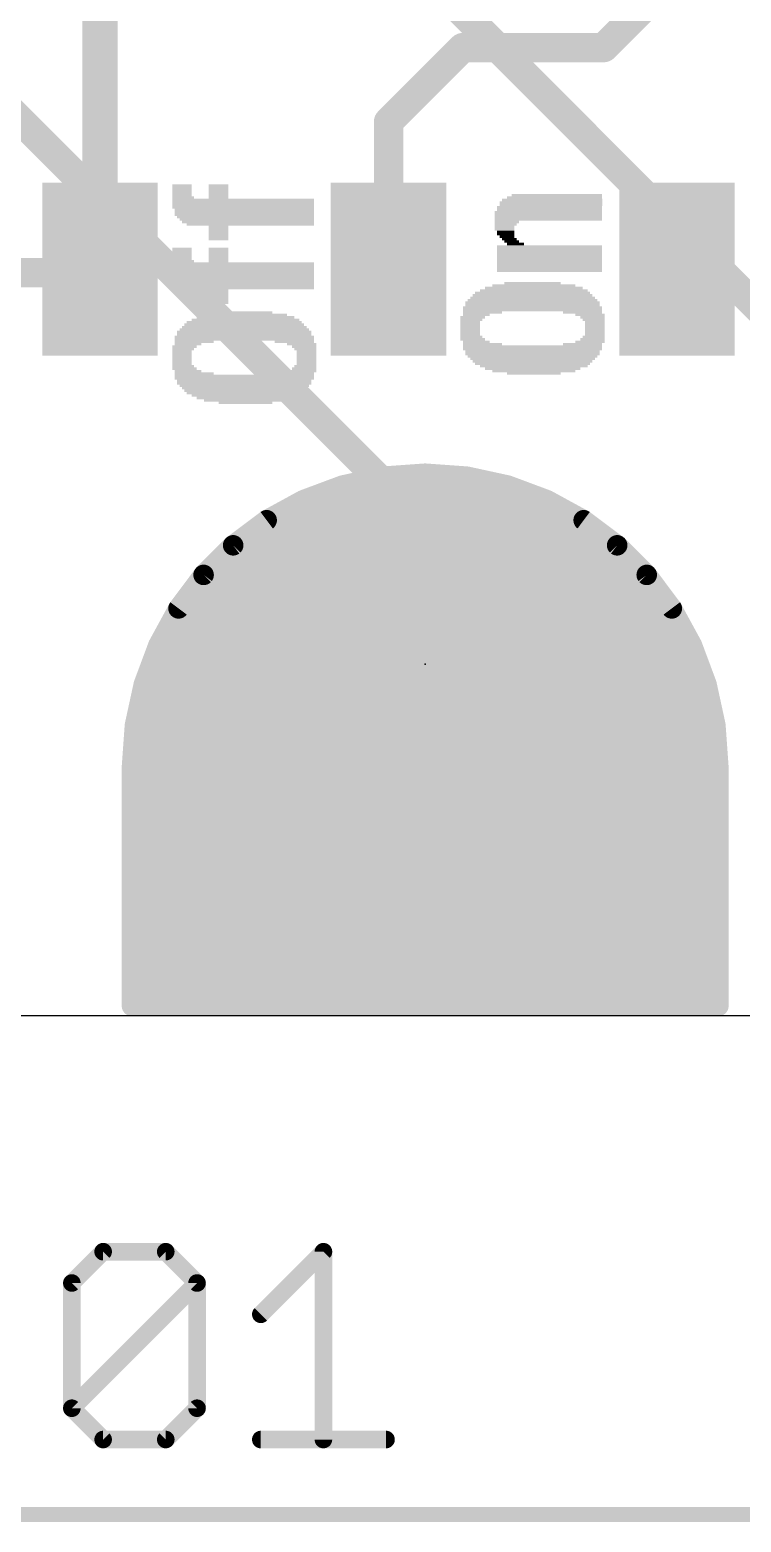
# Model space of a CAD drawing. Extents: x -30.9 to 32.9, y -36.3 to 40.7.
# Drawn here: x -0.19 to 5.98, y -34.35 to -21.43 of the extents above; entities that cross this region are included whole.
import ezdxf

# ---------------------------------------------------------------- set-up
doc = ezdxf.new("R2010")
doc.units = 0
for name, color, linetype in [('1', 12, 'CONTINUOUS'), ('16', 5, 'CONTINUOUS'), ('17', 110, 'CONTINUOUS'), ('20', 53, 'CONTINUOUS'), ('200', 132, 'CONTINUOUS'), ('23', 40, 'CONTINUOUS'), ('47', 253, 'CONTINUOUS')]:
    doc.layers.add(name, color=color, linetype=linetype)

# ---------------------------------------------------------------- blocks, each defined once
blk = doc.blocks.new('RECT')
blk.add_solid([(-0.5, -0.5), (0.5, -0.5), (-0.5, 0.5), (0.5, 0.5)])
blk = doc.blocks.new('ROUNDP')
at = {"const_width": 0.5}
blk.add_lwpolyline([(0, -0.25, 1), (0, 0.25, 1), (0, -0.25)], format="xyb", dxfattribs=at)

msp = doc.modelspace()

# ---------------------------------------------------------------- linework, layer by layer
at = {"layer": '1'}
for points, const_width in [([(5.6669, -20.701), (4.7859, -21.582)], 0.254), ([(0.421, -23.501), (0.421, -21.249)], 0.3048), ([(3.564, -21.582), (2.921, -22.225)], 0.254), ([(4.7859, -21.582), (3.564, -21.582)], 0.254), ([(2.921, -22.225), (2.921, -23.501)], 0.254), ([(0.3915, -23.5305), (0.421, -23.501)], 0.254), ([(-2.427, -23.5305), (0.3915, -23.5305)], 0.254), ([(3.2385, -25.273), (2.877, -25.2989)], 0.1778), ([(3.6, -25.2989), (3.2385, -25.273)], 0.1778), ([(2.5229, -25.3759), (2.1833, -25.5025)], 0.1778), ([(2.3902, -25.4254), (4.0869, -25.4254)], 0.1778), ([(2.877, -25.2989), (2.5229, -25.3759)], 0.1778), ([(3.9541, -25.3759), (3.6, -25.2989)], 0.1778), ([(4.2937, -25.5025), (3.9541, -25.3759)], 0.1778), ([(2.1833, -25.5025), (1.8653, -25.6762)], 0.1778), ([(4.6117, -25.6762), (4.2937, -25.5025)], 0.1778), ([(1.8653, -25.6762), (1.5752, -25.8934)], 0.1778), ([(1.999, -25.6032), (4.478, -25.6032)], 0.1778), ([(4.9018, -25.8934), (4.6117, -25.6762)], 0.1778), ([(1.7253, -25.781), (4.7517, -25.781)], 0.1778), ([(1.5752, -25.8934), (1.3189, -26.1497)], 0.1778), ([(5.1581, -26.1497), (4.9018, -25.8934)], 0.1778), ([(1.5098, -25.9588), (4.9672, -25.9588)], 0.1778), ([(1.3189, -26.1497), (1.1017, -26.4398)], 0.1778), ([(1.3319, -26.1366), (5.1451, -26.1366)], 0.1778), ([(5.3753, -26.4398), (5.1581, -26.1497)], 0.1778), ([(1.1956, -26.3144), (5.2814, -26.3144)], 0.1778), ([(1.1017, -26.4398), (0.928, -26.7578)], 0.1778), ([(5.549, -26.7578), (5.3753, -26.4398)], 0.1778), ([(1.0731, -26.4922), (5.4039, -26.4922)], 0.1778), ([(0.976, -26.67), (5.501, -26.67)], 0.1778), ([(0.928, -26.7578), (0.8014, -27.0974)], 0.1778), ([(5.6756, -27.0974), (5.549, -26.7578)], 0.1778), ([(0.8945, -26.8478), (5.5825, -26.8478)], 0.1778), ([(0.8014, -27.0974), (0.7244, -27.4515)], 0.1778), ([(0.8282, -27.0256), (5.6488, -27.0256)], 0.1778), ([(5.7526, -27.4515), (5.6756, -27.0974)], 0.1778), ([(0.7783, -27.2034), (5.6987, -27.2034)], 0.1778), ([(0.7244, -27.4515), (0.6985, -27.813)], 0.1778), ([(0.7397, -27.3812), (5.7374, -27.3812)], 0.1778), ([(5.7785, -27.813), (5.7526, -27.4515)], 0.1778), ([(0.7167, -27.559), (5.7603, -27.559)], 0.1778), ([(0.704, -27.7368), (5.7731, -27.7368)], 0.1778), ([(0.6985, -27.813), (0.6985, -29.883)], 0.1778), ([(5.7785, -29.883), (5.7785, -27.813)], 0.1778), ([(0.6985, -27.9146), (5.7785, -27.9146)], 0.1778), ([(0.6985, -28.0924), (5.7785, -28.0924)], 0.1778), ([(0.6985, -28.2702), (5.7785, -28.2702)], 0.1778), ([(0.6985, -28.448), (5.7785, -28.448)], 0.1778), ([(0.6985, -28.6258), (5.7785, -28.6258)], 0.1778), ([(0.6985, -28.8036), (5.7785, -28.8036)], 0.1778), ([(0.6985, -28.9814), (5.7785, -28.9814)], 0.1778), ([(0.6985, -29.1592), (5.7785, -29.1592)], 0.1778), ([(0.6985, -29.337), (5.7785, -29.337)], 0.1778), ([(0.6985, -29.5148), (5.7785, -29.5148)], 0.1778), ([(0.6985, -29.6926), (5.7785, -29.6926)], 0.1778), ([(0.6985, -29.8704), (5.7785, -29.8704)], 0.1778), ([(0.6985, -29.883), (5.7785, -29.883)], 0.1778)]:
    msp.add_lwpolyline(points, dxfattribs=dict(at, const_width=const_width))
for points, const_width in [([(3.564, -21.5185, 1), (3.564, -21.6455)], 0.127), ([(3.6089, -21.6269, 1), (3.5191, -21.5371)], 0.127), ([(4.7859, -21.6455, 1), (4.7859, -21.5185)], 0.127), ([(4.741, -21.5371, 1), (4.8308, -21.6269)], 0.127), ([(2.9845, -22.225, 1), (2.8575, -22.225)], 0.127), ([(2.8761, -22.1801, 1), (2.9659, -22.2699)], 0.127), ([(0.4659, -23.5459, 1), (0.3761, -23.4561)], 0.127), ([(0.3466, -23.4856, 1), (0.4364, -23.5754)], 0.127), ([(0.3448, -23.501, 1), (0.4972, -23.501)], 0.1524), ([(0.3915, -23.594, 1), (0.3915, -23.467)], 0.127), ([(2.8575, -23.501, 1), (2.9845, -23.501)], 0.127), ([(3.2417, -25.2287, 1), (3.2353, -25.3173)], 0.0889), ([(3.2417, -25.3173, 1), (3.2353, -25.2287)], 0.0889), ([(2.3902, -25.3809, 1), (2.3902, -25.4699)], 0.0889), ([(2.5135, -25.3325, 1), (2.5323, -25.4193)], 0.0889), ([(2.5384, -25.4175, 1), (2.5074, -25.3342)], 0.0889), ([(2.8738, -25.2545, 1), (2.8802, -25.3432)], 0.0889), ([(2.8865, -25.3423, 1), (2.8676, -25.2554)], 0.0889), ([(3.6094, -25.2554, 1), (3.5905, -25.3423)], 0.0889), ([(3.5968, -25.3432, 1), (3.6032, -25.2545)], 0.0889), ([(3.9696, -25.3342, 1), (3.9386, -25.4175)], 0.0889), ([(3.9447, -25.4193, 1), (3.9635, -25.3325)], 0.0889), ([(4.0869, -25.4699, 1), (4.0869, -25.3809)], 0.0889), ([(2.1678, -25.4609, 1), (2.1989, -25.5442)], 0.0889), ([(2.2046, -25.5415, 1), (2.162, -25.4635)], 0.0889), ([(4.315, -25.4635, 1), (4.2724, -25.5415)], 0.0889), ([(4.2781, -25.5442, 1), (4.3092, -25.4609)], 0.0889), ([(1.844, -25.6372, 1), (1.8866, -25.7152)], 0.0889), ([(1.8919, -25.7118, 1), (1.8386, -25.6406)], 0.0889), ([(1.999, -25.5587, 1), (1.999, -25.6477)], 0.0889), ([(4.478, -25.6477, 1), (4.478, -25.5587)], 0.0889), ([(4.6384, -25.6406, 1), (4.5851, -25.7118)], 0.0889), ([(4.5904, -25.7152, 1), (4.633, -25.6372)], 0.0889), ([(1.7253, -25.7366, 1), (1.7253, -25.8255)], 0.0889), ([(4.7517, -25.8255, 1), (4.7517, -25.7366)], 0.0889), ([(1.5485, -25.8578, 1), (1.6018, -25.929)], 0.0889), ([(1.6066, -25.9248, 1), (1.5437, -25.862)], 0.0889), ([(4.9333, -25.862, 1), (4.8704, -25.9248)], 0.0889), ([(4.8752, -25.929, 1), (4.9285, -25.8578)], 0.0889), ([(1.5098, -25.9143, 1), (1.5098, -26.0033)], 0.0889), ([(4.9672, -26.0033, 1), (4.9672, -25.9143)], 0.0889), ([(1.2875, -26.1182, 1), (1.3503, -26.1811)], 0.0889), ([(1.3545, -26.1763, 1), (1.2833, -26.123)], 0.0889), ([(1.3319, -26.0922, 1), (1.3319, -26.1811)], 0.0889), ([(5.1937, -26.123, 1), (5.1225, -26.1763)], 0.0889), ([(5.1267, -26.1811, 1), (5.1895, -26.1182)], 0.0889), ([(5.1451, -26.1811, 1), (5.1451, -26.0922)], 0.0889), ([(1.1956, -26.27, 1), (1.1956, -26.3589)], 0.0889), ([(5.2814, -26.3589, 1), (5.2814, -26.27)], 0.0889), ([(1.0661, -26.4131, 1), (1.1373, -26.4664)], 0.0889), ([(1.1407, -26.4611, 1), (1.0627, -26.4185)], 0.0889), ([(5.4143, -26.4185, 1), (5.3363, -26.4611)], 0.0889), ([(5.3397, -26.4664, 1), (5.4109, -26.4131)], 0.0889), ([(1.0731, -26.4477, 1), (1.0731, -26.5367)], 0.0889), ([(5.4039, -26.5367, 1), (5.4039, -26.4477)], 0.0889), ([(0.976, -26.6256, 1), (0.976, -26.7145)], 0.0889), ([(5.501, -26.7145, 1), (5.501, -26.6256)], 0.0889), ([(0.889, -26.7365, 1), (0.967, -26.7791)], 0.0889), ([(0.9697, -26.7734, 1), (0.8864, -26.7423)], 0.0889), ([(5.5906, -26.7423, 1), (5.5073, -26.7734)], 0.0889), ([(5.51, -26.7791, 1), (5.588, -26.7365)], 0.0889), ([(0.8945, -26.8034, 1), (0.8945, -26.8923)], 0.0889), ([(5.5825, -26.8923, 1), (5.5825, -26.8034)], 0.0889), ([(0.8448, -27.1068, 1), (0.758, -27.088)], 0.0889), ([(0.8282, -26.9811, 1), (0.8282, -27.0701)], 0.0889), ([(5.719, -27.088, 1), (5.6322, -27.1068)], 0.0889), ([(5.6488, -27.0701, 1), (5.6488, -26.9811)], 0.0889), ([(0.7783, -27.159, 1), (0.7783, -27.2479)], 0.0889), ([(0.7597, -27.0819, 1), (0.843, -27.1129)], 0.0889), ([(5.634, -27.1129, 1), (5.7173, -27.0819)], 0.0889), ([(5.6987, -27.2479, 1), (5.6987, -27.159)], 0.0889), ([(0.6809, -27.4421, 1), (0.7678, -27.461)], 0.0889), ([(0.7687, -27.4547, 1), (0.68, -27.4483)], 0.0889), ([(0.7397, -27.3367, 1), (0.7397, -27.4257)], 0.0889), ([(5.797, -27.4483, 1), (5.7083, -27.4547)], 0.0889), ([(5.7092, -27.461, 1), (5.7961, -27.4421)], 0.0889), ([(5.7374, -27.4257, 1), (5.7374, -27.3367)], 0.0889), ([(0.7167, -27.5145, 1), (0.7167, -27.6035)], 0.0889), ([(5.7603, -27.6035, 1), (5.7603, -27.5145)], 0.0889), ([(0.704, -27.6924, 1), (0.704, -27.7813)], 0.0889), ([(5.7731, -27.7813, 1), (5.7731, -27.6924)], 0.0889), ([(0.6542, -27.8098, 1), (0.7428, -27.8162)], 0.0889), ([(0.7429, -27.813, 1), (0.6541, -27.813)], 0.0889), ([(5.823, -27.813, 1), (5.734, -27.813)], 0.0889), ([(5.7342, -27.8162, 1), (5.8228, -27.8098)], 0.0889), ([(0.6985, -27.8701, 1), (0.6985, -27.9591)], 0.0889), ([(5.7785, -27.9591, 1), (5.7785, -27.8701)], 0.0889), ([(0.6985, -28.048, 1), (0.6985, -28.1369)], 0.0889), ([(5.7785, -28.1369, 1), (5.7785, -28.048)], 0.0889), ([(0.6985, -28.2258, 1), (0.6985, -28.3147)], 0.0889), ([(5.7785, -28.3147, 1), (5.7785, -28.2258)], 0.0889), ([(0.6985, -28.4035, 1), (0.6985, -28.4925)], 0.0889), ([(5.7785, -28.4925, 1), (5.7785, -28.4035)], 0.0889), ([(0.6985, -28.5814, 1), (0.6985, -28.6703)], 0.0889), ([(5.7785, -28.6703, 1), (5.7785, -28.5814)], 0.0889), ([(0.6985, -28.7592, 1), (0.6985, -28.8481)], 0.0889), ([(5.7785, -28.8481, 1), (5.7785, -28.7592)], 0.0889), ([(0.6985, -28.9369, 1), (0.6985, -29.0259)], 0.0889), ([(5.7785, -29.0259, 1), (5.7785, -28.9369)], 0.0889), ([(0.6985, -29.1148, 1), (0.6985, -29.2037)], 0.0889), ([(5.7785, -29.2037, 1), (5.7785, -29.1148)], 0.0889), ([(0.6985, -29.2925, 1), (0.6985, -29.3815)], 0.0889), ([(5.7785, -29.3815, 1), (5.7785, -29.2925)], 0.0889), ([(0.6985, -29.4703, 1), (0.6985, -29.5593)], 0.0889), ([(5.7785, -29.5593, 1), (5.7785, -29.4703)], 0.0889), ([(0.6985, -29.6482, 1), (0.6985, -29.7371)], 0.0889), ([(5.7785, -29.7371, 1), (5.7785, -29.6482)], 0.0889), ([(0.6985, -29.8259, 1), (0.6985, -29.9149)], 0.0889), ([(0.6985, -29.8386, 1), (0.6985, -29.9275)], 0.0889), ([(0.6541, -29.883, 1), (0.7429, -29.883)], 0.0889), ([(5.734, -29.883, 1), (5.823, -29.883)], 0.0889), ([(5.7785, -29.9149, 1), (5.7785, -29.8259)], 0.0889), ([(5.7785, -29.9275, 1), (5.7785, -29.8386)], 0.0889)]:
    msp.add_lwpolyline(points, format="xyb", dxfattribs=dict(at, const_width=const_width))
at = {"layer": '16'}
for points, const_width in [([(-6.858, -15.621), (3.4925, -25.9715)], 0.254), ([(1.778, -19.4945), (6.223, -23.9395)], 0.254), ([(3.2385, -25.273), (2.877, -25.2989)], 0.1778), ([(3.6, -25.2989), (3.2385, -25.273)], 0.1778), ([(2.5229, -25.3759), (2.1833, -25.5025)], 0.1778), ([(2.3902, -25.4254), (4.0869, -25.4254)], 0.1778), ([(2.877, -25.2989), (2.5229, -25.3759)], 0.1778), ([(3.2385, -25.4635), (3.2385, -27.432)], 0.254), ([(3.9541, -25.3759), (3.6, -25.2989)], 0.1778), ([(4.2937, -25.5025), (3.9541, -25.3759)], 0.1778), ([(2.1833, -25.5025), (1.8653, -25.6762)], 0.1778), ([(4.6117, -25.6762), (4.2937, -25.5025)], 0.1778), ([(1.8653, -25.6762), (1.5752, -25.8934)], 0.1778), ([(1.999, -25.6032), (4.478, -25.6032)], 0.1778), ([(4.9018, -25.8934), (4.6117, -25.6762)], 0.1778), ([(1.7253, -25.781), (4.7517, -25.781)], 0.1778), ([(1.5752, -25.8934), (1.3189, -26.1497)], 0.1778), ([(3.4925, -25.9715), (3.4925, -27.686)], 0.254), ([(5.1581, -26.1497), (4.9018, -25.8934)], 0.1778), ([(1.5098, -25.9588), (4.9672, -25.9588)], 0.1778), ([(1.3189, -26.1497), (1.1017, -26.4398)], 0.1778), ([(1.3319, -26.1366), (5.1451, -26.1366)], 0.1778), ([(5.3753, -26.4398), (5.1581, -26.1497)], 0.1778), ([(1.1956, -26.3144), (5.2814, -26.3144)], 0.1778), ([(1.1017, -26.4398), (0.928, -26.7578)], 0.1778), ([(5.549, -26.7578), (5.3753, -26.4398)], 0.1778), ([(1.0731, -26.4922), (5.4039, -26.4922)], 0.1778), ([(0.976, -26.67), (5.501, -26.67)], 0.1778), ([(0.928, -26.7578), (0.8014, -27.0974)], 0.1778), ([(5.6756, -27.0974), (5.549, -26.7578)], 0.1778), ([(0.8945, -26.8478), (5.5825, -26.8478)], 0.1778), ([(0.8014, -27.0974), (0.7244, -27.4515)], 0.1778), ([(0.8282, -27.0256), (5.6488, -27.0256)], 0.1778), ([(5.7526, -27.4515), (5.6756, -27.0974)], 0.1778), ([(0.7783, -27.2034), (5.6987, -27.2034)], 0.1778), ([(0.7244, -27.4515), (0.6985, -27.813)], 0.1778), ([(0.7397, -27.3812), (5.7374, -27.3812)], 0.1778), ([(3.4925, -27.686), (3.2385, -27.432)], 0.254), ([(5.7785, -27.813), (5.7526, -27.4515)], 0.1778), ([(0.7167, -27.559), (5.7603, -27.559)], 0.1778), ([(0.704, -27.7368), (5.7731, -27.7368)], 0.1778), ([(3.4925, -27.8765), (3.4925, -27.686)], 0.254), ([(0.6985, -27.813), (0.6985, -29.883)], 0.1778), ([(5.7785, -29.883), (5.7785, -27.813)], 0.1778), ([(0.6985, -27.9146), (5.7785, -27.9146)], 0.1778), ([(0.6985, -28.0924), (5.7785, -28.0924)], 0.1778), ([(0.6985, -28.2702), (5.7785, -28.2702)], 0.1778), ([(0.6985, -28.448), (5.7785, -28.448)], 0.1778), ([(0.6985, -28.6258), (5.7785, -28.6258)], 0.1778), ([(0.6985, -28.8036), (5.7785, -28.8036)], 0.1778), ([(0.6985, -28.9814), (5.7785, -28.9814)], 0.1778), ([(0.6985, -29.1592), (5.7785, -29.1592)], 0.1778), ([(0.6985, -29.337), (5.7785, -29.337)], 0.1778), ([(0.6985, -29.5148), (5.7785, -29.5148)], 0.1778), ([(0.6985, -29.6926), (5.7785, -29.6926)], 0.1778), ([(0.6985, -29.8704), (5.7785, -29.8704)], 0.1778), ([(0.6985, -29.883), (5.7785, -29.883)], 0.1778)]:
    msp.add_lwpolyline(points, dxfattribs=dict(at, const_width=const_width))
for points, const_width in [([(3.2417, -25.2287, 1), (3.2353, -25.3173)], 0.0889), ([(3.2417, -25.3173, 1), (3.2353, -25.2287)], 0.0889), ([(2.3902, -25.3809, 1), (2.3902, -25.4699)], 0.0889), ([(2.5135, -25.3325, 1), (2.5323, -25.4193)], 0.0889), ([(2.5384, -25.4175, 1), (2.5074, -25.3342)], 0.0889), ([(2.8738, -25.2545, 1), (2.8802, -25.3432)], 0.0889), ([(2.8865, -25.3423, 1), (2.8676, -25.2554)], 0.0889), ([(3.302, -25.4635, 1), (3.175, -25.4635)], 0.127), ([(3.6094, -25.2554, 1), (3.5905, -25.3423)], 0.0889), ([(3.5968, -25.3432, 1), (3.6032, -25.2545)], 0.0889), ([(3.9696, -25.3342, 1), (3.9386, -25.4175)], 0.0889), ([(3.9447, -25.4193, 1), (3.9635, -25.3325)], 0.0889), ([(4.0869, -25.4699, 1), (4.0869, -25.3809)], 0.0889), ([(2.1678, -25.4609, 1), (2.1989, -25.5442)], 0.0889), ([(2.2046, -25.5415, 1), (2.162, -25.4635)], 0.0889), ([(4.315, -25.4635, 1), (4.2724, -25.5415)], 0.0889), ([(4.2781, -25.5442, 1), (4.3092, -25.4609)], 0.0889), ([(1.844, -25.6372, 1), (1.8866, -25.7152)], 0.0889), ([(1.8919, -25.7118, 1), (1.8386, -25.6406)], 0.0889), ([(1.999, -25.5587, 1), (1.999, -25.6477)], 0.0889), ([(4.478, -25.6477, 1), (4.478, -25.5587)], 0.0889), ([(4.6384, -25.6406, 1), (4.5851, -25.7118)], 0.0889), ([(4.5904, -25.7152, 1), (4.633, -25.6372)], 0.0889), ([(1.7253, -25.7366, 1), (1.7253, -25.8255)], 0.0889), ([(4.7517, -25.8255, 1), (4.7517, -25.7366)], 0.0889), ([(1.5485, -25.8578, 1), (1.6018, -25.929)], 0.0889), ([(1.6066, -25.9248, 1), (1.5437, -25.862)], 0.0889), ([(3.556, -25.9715, 1), (3.429, -25.9715)], 0.127), ([(4.9333, -25.862, 1), (4.8704, -25.9248)], 0.0889), ([(4.8752, -25.929, 1), (4.9285, -25.8578)], 0.0889), ([(1.5098, -25.9143, 1), (1.5098, -26.0033)], 0.0889), ([(3.4476, -26.0164, 1), (3.5374, -25.9266)], 0.127), ([(4.9672, -26.0033, 1), (4.9672, -25.9143)], 0.0889), ([(1.2875, -26.1182, 1), (1.3503, -26.1811)], 0.0889), ([(1.3545, -26.1763, 1), (1.2833, -26.123)], 0.0889), ([(1.3319, -26.0922, 1), (1.3319, -26.1811)], 0.0889), ([(5.1937, -26.123, 1), (5.1225, -26.1763)], 0.0889), ([(5.1267, -26.1811, 1), (5.1895, -26.1182)], 0.0889), ([(5.1451, -26.1811, 1), (5.1451, -26.0922)], 0.0889), ([(1.1956, -26.27, 1), (1.1956, -26.3589)], 0.0889), ([(5.2814, -26.3589, 1), (5.2814, -26.27)], 0.0889), ([(1.0661, -26.4131, 1), (1.1373, -26.4664)], 0.0889), ([(1.1407, -26.4611, 1), (1.0627, -26.4185)], 0.0889), ([(5.4143, -26.4185, 1), (5.3363, -26.4611)], 0.0889), ([(5.3397, -26.4664, 1), (5.4109, -26.4131)], 0.0889), ([(1.0731, -26.4477, 1), (1.0731, -26.5367)], 0.0889), ([(5.4039, -26.5367, 1), (5.4039, -26.4477)], 0.0889), ([(0.976, -26.6256, 1), (0.976, -26.7145)], 0.0889), ([(5.501, -26.7145, 1), (5.501, -26.6256)], 0.0889), ([(0.889, -26.7365, 1), (0.967, -26.7791)], 0.0889), ([(0.9697, -26.7734, 1), (0.8864, -26.7423)], 0.0889), ([(5.5906, -26.7423, 1), (5.5073, -26.7734)], 0.0889), ([(5.51, -26.7791, 1), (5.588, -26.7365)], 0.0889), ([(0.8945, -26.8034, 1), (0.8945, -26.8923)], 0.0889), ([(5.5825, -26.8923, 1), (5.5825, -26.8034)], 0.0889), ([(0.8448, -27.1068, 1), (0.758, -27.088)], 0.0889), ([(0.8282, -26.9811, 1), (0.8282, -27.0701)], 0.0889), ([(5.719, -27.088, 1), (5.6322, -27.1068)], 0.0889), ([(5.6488, -27.0701, 1), (5.6488, -26.9811)], 0.0889), ([(0.7783, -27.159, 1), (0.7783, -27.2479)], 0.0889), ([(0.7597, -27.0819, 1), (0.843, -27.1129)], 0.0889), ([(5.634, -27.1129, 1), (5.7173, -27.0819)], 0.0889), ([(5.6987, -27.2479, 1), (5.6987, -27.159)], 0.0889), ([(0.6809, -27.4421, 1), (0.7678, -27.461)], 0.0889), ([(0.7687, -27.4547, 1), (0.68, -27.4483)], 0.0889), ([(0.7397, -27.3367, 1), (0.7397, -27.4257)], 0.0889), ([(3.2834, -27.3871, 1), (3.1936, -27.4769)], 0.127), ([(3.175, -27.432, 1), (3.302, -27.432)], 0.127), ([(5.797, -27.4483, 1), (5.7083, -27.4547)], 0.0889), ([(5.7092, -27.461, 1), (5.7961, -27.4421)], 0.0889), ([(5.7374, -27.4257, 1), (5.7374, -27.3367)], 0.0889), ([(0.7167, -27.5145, 1), (0.7167, -27.6035)], 0.0889), ([(5.7603, -27.6035, 1), (5.7603, -27.5145)], 0.0889), ([(0.704, -27.6924, 1), (0.704, -27.7813)], 0.0889), ([(3.556, -27.686, 1), (3.429, -27.686)], 0.127), ([(3.429, -27.686, 1), (3.556, -27.686)], 0.127), ([(3.4476, -27.7309, 1), (3.5374, -27.6411)], 0.127), ([(5.7731, -27.7813, 1), (5.7731, -27.6924)], 0.0889), ([(0.6542, -27.8098, 1), (0.7428, -27.8162)], 0.0889), ([(0.7429, -27.813, 1), (0.6541, -27.813)], 0.0889), ([(5.823, -27.813, 1), (5.734, -27.813)], 0.0889), ([(5.7342, -27.8162, 1), (5.8228, -27.8098)], 0.0889), ([(0.6985, -27.8701, 1), (0.6985, -27.9591)], 0.0889), ([(3.429, -27.8765, 1), (3.556, -27.8765)], 0.127), ([(5.7785, -27.9591, 1), (5.7785, -27.8701)], 0.0889), ([(0.6985, -28.048, 1), (0.6985, -28.1369)], 0.0889), ([(5.7785, -28.1369, 1), (5.7785, -28.048)], 0.0889), ([(0.6985, -28.2258, 1), (0.6985, -28.3147)], 0.0889), ([(5.7785, -28.3147, 1), (5.7785, -28.2258)], 0.0889), ([(0.6985, -28.4035, 1), (0.6985, -28.4925)], 0.0889), ([(5.7785, -28.4925, 1), (5.7785, -28.4035)], 0.0889), ([(0.6985, -28.5814, 1), (0.6985, -28.6703)], 0.0889), ([(5.7785, -28.6703, 1), (5.7785, -28.5814)], 0.0889), ([(0.6985, -28.7592, 1), (0.6985, -28.8481)], 0.0889), ([(5.7785, -28.8481, 1), (5.7785, -28.7592)], 0.0889), ([(0.6985, -28.9369, 1), (0.6985, -29.0259)], 0.0889), ([(5.7785, -29.0259, 1), (5.7785, -28.9369)], 0.0889), ([(0.6985, -29.1148, 1), (0.6985, -29.2037)], 0.0889), ([(5.7785, -29.2037, 1), (5.7785, -29.1148)], 0.0889), ([(0.6985, -29.2925, 1), (0.6985, -29.3815)], 0.0889), ([(5.7785, -29.3815, 1), (5.7785, -29.2925)], 0.0889), ([(0.6985, -29.4703, 1), (0.6985, -29.5593)], 0.0889), ([(5.7785, -29.5593, 1), (5.7785, -29.4703)], 0.0889), ([(0.6985, -29.6482, 1), (0.6985, -29.7371)], 0.0889), ([(5.7785, -29.7371, 1), (5.7785, -29.6482)], 0.0889), ([(0.6985, -29.8259, 1), (0.6985, -29.9149)], 0.0889), ([(0.6985, -29.8386, 1), (0.6985, -29.9275)], 0.0889), ([(0.6541, -29.883, 1), (0.7429, -29.883)], 0.0889), ([(5.734, -29.883, 1), (5.823, -29.883)], 0.0889), ([(5.7785, -29.9149, 1), (5.7785, -29.8259)], 0.0889), ([(5.7785, -29.9275, 1), (5.7785, -29.8386)], 0.0889)]:
    msp.add_lwpolyline(points, format="xyb", dxfattribs=dict(at, const_width=const_width))
at = {"layer": '20'}
msp.add_line((7.5513, -29.9689), (-7.6887, -29.9689), dxfattribs=at)
at = {"layer": '23'}
msp.add_point((3.2385, -26.924), dxfattribs=at)
at = {"layer": '47'}
for points, const_width in [([(0.1775, -32.2835), (0.4487, -32.0123)], 0.1524), ([(0.4487, -32.0123), (0.991, -32.0123)], 0.1524), ([(0.991, -32.0123), (1.2622, -32.2835)], 0.1524), ([(1.8147, -32.5546), (2.357, -32.0123)], 0.1524), ([(2.357, -32.0123), (2.357, -33.6393)], 0.1524), ([(0.1775, -33.3681), (0.1775, -32.2835)], 0.1524), ([(0.1775, -33.3681), (1.2622, -32.2835)], 0.1524), ([(1.2622, -32.2835), (1.2622, -33.3681)], 0.1524), ([(0.4487, -33.6393), (0.1775, -33.3681)], 0.1524), ([(1.2622, -33.3681), (0.991, -33.6393)], 0.1524), ([(0.991, -33.6393), (0.4487, -33.6393)], 0.1524), ([(1.8147, -33.6393), (2.8994, -33.6393)], 0.1524), ([(-12.635, -34.29), (12.889, -34.29)], 0.13)]:
    msp.add_lwpolyline(points, dxfattribs=dict(at, const_width=const_width))
at = {"layer": '47', "const_width": 0.0762}
for points in [[(0.4487, -31.9742, 1), (0.4487, -32.0504)], [(0.4756, -32.0393, 1), (0.4218, -31.9854)], [(1.018, -31.9854, 1), (0.9641, -32.0393)], [(0.991, -32.0504, 1), (0.991, -31.9742)], [(2.3951, -32.0123, 1), (2.3189, -32.0123)], [(2.384, -32.0393, 1), (2.3301, -31.9854)], [(0.2156, -32.2835, 1), (0.1394, -32.2835)], [(0.1506, -32.2565, 1), (0.2045, -32.3104)], [(1.3003, -32.2835, 1), (1.2241, -32.2835)], [(1.2891, -32.3104, 1), (1.2353, -32.2565)], [(1.2353, -32.3104, 1), (1.2891, -32.2565)], [(1.7878, -32.5277, 1), (1.8416, -32.5816)], [(0.2045, -33.3412, 1), (0.1506, -33.3951)], [(0.1506, -33.3412, 1), (0.2045, -33.3951)], [(0.1394, -33.3681, 1), (0.2156, -33.3681)], [(1.2241, -33.3681, 1), (1.3003, -33.3681)], [(1.2891, -33.3951, 1), (1.2353, -33.3412)], [(0.4487, -33.6012, 1), (0.4487, -33.6774)], [(0.4218, -33.6662, 1), (0.4756, -33.6124)], [(0.9641, -33.6124, 1), (1.018, -33.6662)], [(0.991, -33.6774, 1), (0.991, -33.6012)], [(1.8147, -33.6012, 1), (1.8147, -33.6774)], [(2.3189, -33.6393, 1), (2.3951, -33.6393)], [(2.8994, -33.6774, 1), (2.8994, -33.6012)]]:
    msp.add_lwpolyline(points, format="xyb", dxfattribs=at)

# ---------------------------------------------------------------- block references
at = {"layer": '1', "yscale": 1.5, "rotation": 180}
for p in [(0.421, -23.501), (2.921, -23.501), (5.421, -23.501)]:
    msp.add_blockref('RECT', p, dxfattribs=at)
at = {"layer": '17', "xscale": 4.216, "yscale": 4.216, "rotation": 180}
msp.add_blockref('ROUNDP', (3.2385, -27.432), dxfattribs=at)
msp.add_blockref('ROUNDP', (3.2385, -27.432), dxfattribs=at)
at = {"layer": '200', "yscale": 0.0212}
for p, xscale in [((1.1419, -22.8815), 0.1905), ((1.1314, -22.7756), 0.1693), ((1.1314, -22.7968), 0.1693), ((1.1314, -22.8179), 0.1693), ((1.1314, -22.8391), 0.1693), ((1.1314, -22.8603), 0.1693), ((1.4488, -22.7756), 0.1693), ((1.4488, -22.7968), 0.1693), ((1.4488, -22.8179), 0.1693), ((1.4488, -22.8391), 0.1693), ((1.4488, -22.8603), 0.1693), ((1.4488, -22.8815), 0.1693), ((4.3591, -22.8815), 0.8255), ((4.3803, -22.8603), 0.7831), ((1.6605, -22.9026), 1.2276), ((1.6605, -22.9238), 1.2276), ((1.6605, -22.9449), 1.2276), ((1.6605, -22.9661), 1.2276), ((1.6711, -22.9873), 1.2065), ((1.6711, -23.0084), 1.2065), ((4.3062, -23.0084), 0.9313), ((4.3168, -22.9661), 0.9101), ((4.3168, -22.9873), 0.9101), ((4.3274, -22.9238), 0.889), ((4.3274, -22.9449), 0.889), ((4.338, -22.9026), 0.8678), ((1.6711, -23.0296), 1.2065), ((1.6817, -23.0508), 1.1853), ((1.6923, -23.0719), 1.1641), ((1.7028, -23.0931), 1.143), ((1.724, -23.1143), 1.1006), ((1.4488, -23.1354), 0.1693), ((4.3062, -23.0296), 0.9313), ((4.3062, -23.0508), 0.9313), ((4.3062, -23.0719), 0.9313), ((3.9358, -23.1143), 0.1905), ((3.9252, -23.1354), 0.1693), ((3.9464, -23.0931), 0.2117), ((1.4488, -23.1566), 0.1693), ((1.4488, -23.1778), 0.1693), ((1.4488, -23.1989), 0.1693), ((1.4488, -23.2201), 0.1693), ((1.4488, -23.2413), 0.1693), ((3.9252, -23.1566), 0.1693), ((3.9358, -23.1778), 0.1482), ((3.9358, -23.1989), 0.1482), ((3.9464, -23.2201), 0.127), ((3.9676, -23.2413), 0.127), ((3.9887, -23.2624), 0.127), ((1.1314, -23.3259), 0.1693), ((1.1314, -23.3471), 0.1693), ((1.1314, -23.3683), 0.1693), ((1.1314, -23.3894), 0.1693), ((1.4488, -23.3259), 0.1693), ((1.4488, -23.3471), 0.1693), ((1.4488, -23.3683), 0.1693), ((1.4488, -23.3894), 0.1693), ((4.3168, -23.3048), 0.9101), ((4.3168, -23.3259), 0.9101), ((4.3168, -23.3471), 0.9101), ((4.3168, -23.3683), 0.9101), ((4.3168, -23.3894), 0.9101), ((4.0205, -23.2836), 0.1482), ((1.1419, -23.4318), 0.1905), ((1.1314, -23.4106), 0.1693), ((1.6605, -23.4529), 1.2276), ((1.6605, -23.4741), 1.2276), ((1.6605, -23.4953), 1.2276), ((1.6605, -23.5164), 1.2276), ((1.4488, -23.4106), 0.1693), ((1.4488, -23.4318), 0.1693), ((4.3168, -23.4106), 0.9101), ((4.3168, -23.4318), 0.9101), ((4.3168, -23.4529), 0.9101), ((4.3168, -23.4741), 0.9101), ((4.3168, -23.4953), 0.9101), ((4.3168, -23.5164), 0.9101), ((1.6711, -23.5376), 1.2065), ((1.6711, -23.5588), 1.2065), ((1.6711, -23.5799), 1.2065), ((1.6817, -23.6011), 1.1853), ((1.6923, -23.6223), 1.1641), ((1.7028, -23.6434), 1.143), ((1.724, -23.6646), 1.1006), ((4.1792, -23.6646), 0.8466), ((4.1792, -23.6434), 0.7196), ((4.1687, -23.6223), 0.4868), ((1.4488, -23.6858), 0.1693), ((1.4488, -23.7069), 0.1693), ((1.4488, -23.7281), 0.1693), ((1.4488, -23.7492), 0.1693), ((1.4488, -23.7704), 0.1693), ((1.4488, -23.7916), 0.1693), ((4.1687, -23.7916), 1.1641), ((4.1687, -23.7704), 1.1218), ((4.1687, -23.7492), 1.0795), ((4.1687, -23.7281), 1.0371), ((4.1687, -23.7069), 0.9948), ((4.1792, -23.6858), 0.9313), ((1.6817, -23.9186), 0.8466), ((1.6817, -23.8974), 0.7196), ((1.6711, -23.8762), 0.4868), ((3.6501, -23.9186), 0.2117), ((4.1686, -23.8339), 1.2065), ((4.1686, -23.8551), 1.2065), ((3.7348, -23.8762), 0.3387), ((3.6818, -23.8974), 0.2328), ((4.1687, -23.8127), 1.1641), ((4.6025, -23.8762), 0.3387), ((4.666, -23.8974), 0.254), ((4.6872, -23.9186), 0.2117), ((1.6711, -24.0456), 1.1641), ((1.6711, -24.0244), 1.1218), ((1.6711, -24.0032), 1.0795), ((1.6711, -23.9821), 1.0371), ((1.6711, -23.9609), 0.9948), ((1.6817, -23.9397), 0.9313), ((3.6395, -23.9397), 0.1905), ((3.6289, -23.9609), 0.1693), ((3.6289, -23.9821), 0.1693), ((3.6289, -24.0032), 0.1693), ((3.6289, -24.0244), 0.1693), ((3.6289, -24.0456), 0.1693), ((4.6978, -23.9397), 0.1905), ((4.7084, -23.9609), 0.1693), ((4.7084, -23.9821), 0.1693), ((4.7084, -24.0032), 0.1693), ((4.7084, -24.0244), 0.1693), ((4.7084, -24.0456), 0.1693), ((1.1525, -24.1726), 0.2117), ((1.6711, -24.0879), 1.2065), ((1.6711, -24.1091), 1.2065), ((1.2372, -24.1302), 0.3387), ((1.1843, -24.1514), 0.2328), ((1.6711, -24.0667), 1.1641), ((2.105, -24.1302), 0.3387), ((2.1685, -24.1514), 0.254), ((2.1896, -24.1726), 0.2117), ((3.6289, -24.0667), 0.1693), ((3.6395, -24.0879), 0.1905), ((3.6501, -24.1091), 0.2117), ((4.1686, -24.1726), 1.2065), ((3.6818, -24.1302), 0.2328), ((3.7348, -24.1514), 0.3387), ((4.6025, -24.1514), 0.3387), ((4.666, -24.1302), 0.254), ((4.6872, -24.1091), 0.2117), ((4.6978, -24.0879), 0.1905), ((4.7084, -24.0667), 0.1693), ((1.1419, -24.1937), 0.1905), ((1.1314, -24.2149), 0.1693), ((1.1314, -24.2361), 0.1693), ((1.1314, -24.2572), 0.1693), ((1.1314, -24.2784), 0.1693), ((1.1314, -24.2996), 0.1693), ((2.2002, -24.1937), 0.1905), ((2.2108, -24.2149), 0.1693), ((2.2108, -24.2361), 0.1693), ((2.2108, -24.2572), 0.1693), ((2.2108, -24.2784), 0.1693), ((2.2108, -24.2996), 0.1693), ((4.1686, -24.1937), 1.2065), ((4.1687, -24.2149), 1.1641), ((4.1687, -24.2361), 1.1641), ((4.1687, -24.2572), 1.1218), ((4.1687, -24.2784), 1.0795), ((4.1687, -24.2996), 1.0371), ((1.1419, -24.3419), 0.1905), ((1.1314, -24.3207), 0.1693), ((1.1525, -24.3631), 0.2117), ((1.2372, -24.4054), 0.3387), ((1.6711, -24.4266), 1.2065), ((1.1843, -24.3842), 0.2328), ((2.105, -24.4054), 0.3387), ((2.1685, -24.3842), 0.254), ((2.1896, -24.3631), 0.2117), ((2.2002, -24.3419), 0.1905), ((2.2108, -24.3207), 0.1693), ((4.1687, -24.3207), 0.9948), ((4.1792, -24.3419), 0.9313), ((4.1687, -24.3631), 0.8255), ((4.1792, -24.3842), 0.7196), ((4.1792, -24.4054), 0.4657), ((1.6711, -24.4477), 1.2065), ((1.6711, -24.4689), 1.1641), ((1.6711, -24.4901), 1.1641), ((1.6711, -24.5112), 1.1218), ((1.6711, -24.5324), 1.0795), ((1.6711, -24.5536), 1.0371), ((1.6711, -24.5747), 0.9948), ((1.6817, -24.5959), 0.9313), ((1.6711, -24.617), 0.8255), ((1.6817, -24.6382), 0.7196), ((1.6817, -24.6594), 0.4656)]:
    msp.add_blockref('RECT', p, dxfattribs=dict(at, xscale=xscale))

doc.saveas('drawing.dxf')
